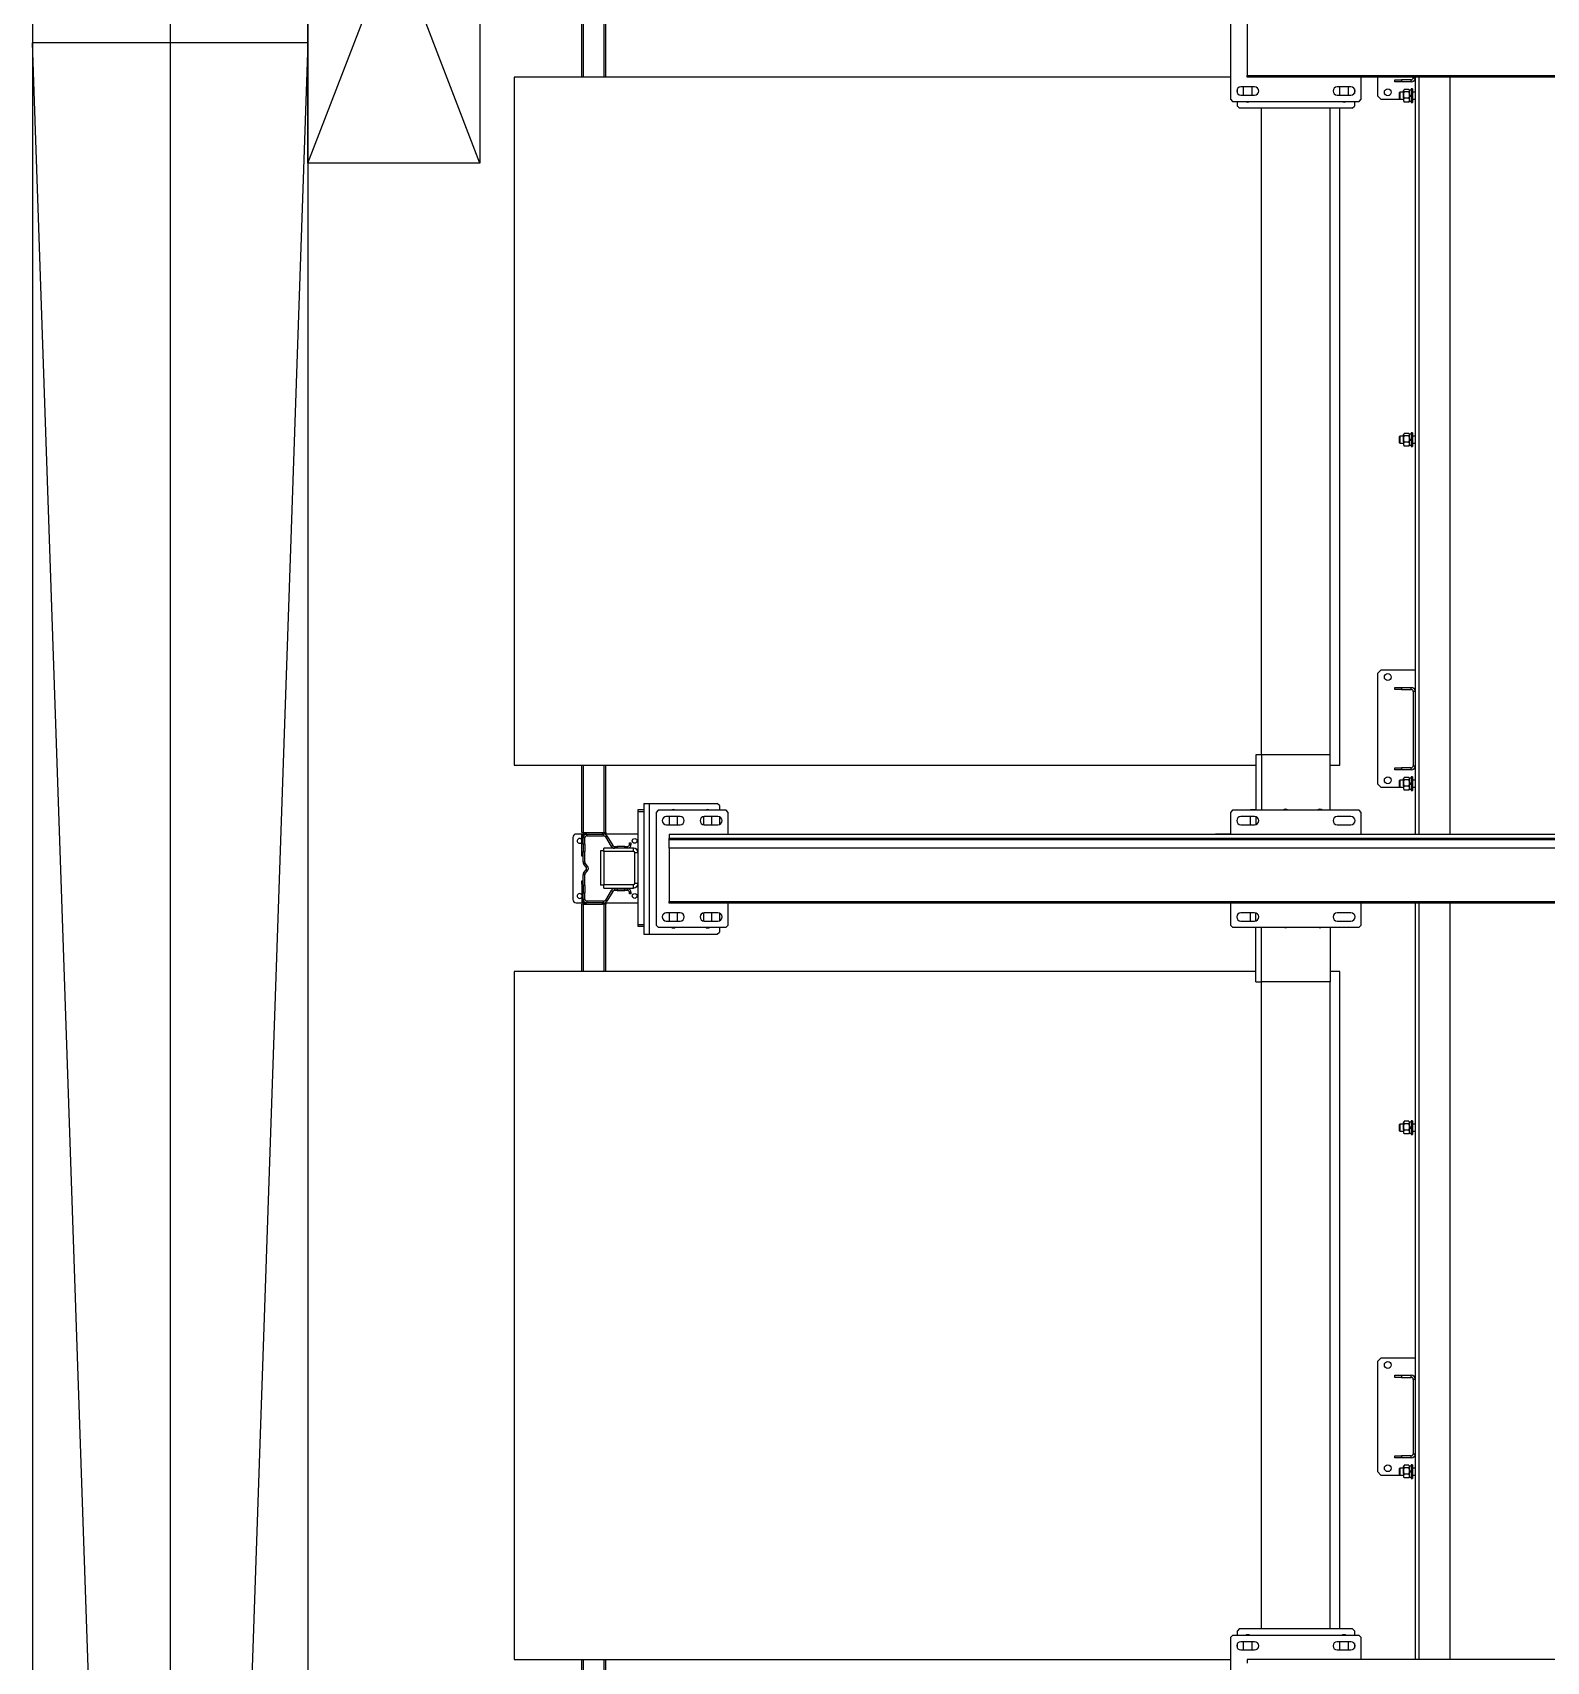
# Model space of a CAD drawing. Header units: millimetres. Extents: x 6622 to 532820, y 3370 to 359312.
# Drawn here: x 456750 to 458950, y 278537 to 280905 of the extents above; entities that cross this region are included whole.
import ezdxf

# ---------------------------------------------------------------- set-up
doc = ezdxf.new("R2010")
doc.units = ezdxf.units.MM

# ---------------------------------------------------------------- blocks, each defined once
blk = doc.blocks.new('A$C6F3A12F4')
at = {"color": 2, "linetype": 'Continuous', "lineweight": 25}
for p, q in [((34885.7, 3475), (34885.7, 225)), ((34891.1, 225), (34891.1, 3475)), ((34893.7, 3475), (34893.7, 225)), ((34905.7, 3475), (34905.7, 225)), ((34983.1, 225), (34983.1, 3475)), ((34985.7, 3475), (34985.7, 225)), ((33782.6, 1065), (33782.6, 2635)), ((33785.2, 2635), (33785.2, 1065)), ((36085.2, 2635), (36085.2, 1065)), ((33785.2, 1359.5), (34885.7, 1359.5)), ((34985.7, 1359.5), (36085.2, 1359.5)), ((33785.2, 1314.5), (34885.7, 1314.5)), ((33785.2, 1309.5), (33786, 1309.5)), ((33785.2, 1306.5), (33786, 1306.5)), ((33786, 1309.5), (34678, 1309.5)), ((33786, 1306.5), (33786, 1309.5)), ((33792, 1303.5), (33789, 1303.5)), ((33789, 1303.5), (33789, 1289.5)), ((33792, 1303.5), (33792, 1289.5)), ((33802, 1305.5), (33802, 1303.5)), ((33802, 1305.5), (33822, 1305.5)), ((33802, 1303.5), (33822, 1303.5)), ((33803.9, 1303.5), (33803.9, 1300.9)), ((33807, 1309.5), (33807, 1305.5)), ((33817, 1305.5), (33817, 1309.5)), ((33820, 1300.9), (33820, 1303.5)), ((33822, 1303.5), (33822, 1305.5)), ((34302, 1305.5), (34302, 1303.5)), ((34302, 1305.5), (34322, 1305.5)), ((34302, 1303.5), (34322, 1303.5)), ((34303.9, 1303.5), (34303.9, 1300.9)), ((34307, 1309.5), (34307, 1305.5)), ((34317, 1305.5), (34317, 1309.5)), ((34320, 1300.9), (34320, 1303.5)), ((34322, 1303.5), (34322, 1305.5)), ((34647, 1309.5), (34647, 1259.5)), ((34675, 1303.5), (34672, 1303.5)), ((34672, 1289.5), (34672, 1303.5)), ((34675, 1289.5), (34675, 1303.5)), ((34678, 1309.5), (34678, 1306.5)), ((34678, 1309.5), (34786, 1309.5)), ((34678, 1306.5), (34786, 1306.5)), ((34786, 1309.5), (34885.7, 1309.5)), ((34786, 1306.5), (34786, 1309.5)), ((34792, 1303.5), (34789, 1303.5)), ((34789, 1303.5), (34789, 1289.5)), ((34792, 1303.5), (34792, 1289.5)), ((34802, 1305.5), (34802, 1303.5)), ((34802, 1305.5), (34822, 1305.5)), ((34802, 1303.5), (34822, 1303.5)), ((34803.9, 1303.5), (34803.9, 1300.9)), ((34807, 1309.5), (34807, 1305.5)), ((34817, 1305.5), (34817, 1309.5)), ((34820, 1300.9), (34820, 1303.5)), ((34822, 1303.5), (34822, 1305.5)), ((34985.7, 1314.5), (36085.2, 1314.5)), ((34985.7, 1309.5), (35678, 1309.5)), ((35302, 1305.5), (35302, 1303.5)), ((35302, 1305.5), (35322, 1305.5)), ((35302, 1303.5), (35322, 1303.5)), ((35303.9, 1303.5), (35303.9, 1300.9)), ((35307, 1309.5), (35307, 1305.5)), ((35317, 1305.5), (35317, 1309.5)), ((35320, 1300.9), (35320, 1303.5)), ((35322, 1303.5), (35322, 1305.5)), ((35647, 1309.5), (35647, 1259.5)), ((35675, 1303.5), (35672, 1303.5)), ((35672, 1289.5), (35672, 1303.5)), ((35675, 1289.5), (35675, 1303.5)), ((35678, 1309.5), (35678, 1306.5)), ((35678, 1309.5), (35786, 1309.5)), ((35678, 1306.5), (35786, 1306.5)), ((35786, 1309.5), (36085.2, 1309.5)), ((35786, 1306.5), (35786, 1309.5)), ((35792, 1303.5), (35789, 1303.5)), ((35789, 1303.5), (35789, 1289.5)), ((35792, 1303.5), (35792, 1289.5)), ((35802, 1305.5), (35802, 1303.5)), ((35802, 1305.5), (35822, 1305.5)), ((35802, 1303.5), (35822, 1303.5)), ((35803.9, 1303.5), (35803.9, 1300.9)), ((35807, 1309.5), (35807, 1305.5)), ((35817, 1305.5), (35817, 1309.5)), ((35820, 1300.9), (35820, 1303.5)), ((35822, 1303.5), (35822, 1305.5)), ((33789, 1289.5), (33792, 1289.5)), ((33789, 1279.5), (33789, 1289.5)), ((33792, 1279.5), (33789, 1279.5)), ((33792, 1289.5), (33792, 1279.5)), ((33802.8, 1300), (33802.8, 1293.4)), ((33804.4, 1300.9), (33803.3, 1300.3)), ((33803.3, 1293.1), (33804.4, 1292.5)), ((33812, 1300.9), (33803.9, 1300.9)), ((33814.9, 1292.5), (33804.4, 1292.5)), ((33806.4, 1300), (33806.4, 1293.4)), ((33807, 1292.5), (33807, 1287)), ((33807, 1287), (33807.5, 1286.5)), ((33807, 1287), (33817, 1287)), ((33816.5, 1286.5), (33807.5, 1286.5)), ((33812, 1300.9), (33813.5, 1300.9)), ((33820, 1300.9), (33813.5, 1300.9)), ((33814.9, 1292.5), (33819.6, 1292.5)), ((33815.5, 1300), (33815.5, 1293.4)), ((33816.5, 1286.5), (33817, 1287)), ((33817, 1287), (33817, 1292.5)), ((33817, 1259.5), (33817, 1287)), ((33820.7, 1300.3), (33819.6, 1300.9)), ((33819.6, 1292.5), (33820.7, 1293.1)), ((33821.2, 1300), (33821.2, 1293.4)), ((34302.8, 1300), (34302.8, 1293.4)), ((34304.4, 1300.9), (34303.3, 1300.3)), ((34303.3, 1293.1), (34304.4, 1292.5)), ((34312, 1300.9), (34303.9, 1300.9)), ((34314.9, 1292.5), (34304.4, 1292.5)), ((34306.4, 1300), (34306.4, 1293.4)), ((34307, 1292.5), (34307, 1287)), ((34307, 1287), (34307.5, 1286.5)), ((34307, 1287), (34317, 1287)), ((34316.5, 1286.5), (34307.5, 1286.5)), ((34312, 1300.9), (34313.5, 1300.9)), ((34320, 1300.9), (34313.5, 1300.9)), ((34314.9, 1292.5), (34319.6, 1292.5)), ((34315.5, 1300), (34315.5, 1293.4)), ((34316.5, 1286.5), (34317, 1287)), ((34317, 1287), (34317, 1292.5)), ((34320.7, 1300.3), (34319.6, 1300.9)), ((34319.6, 1292.5), (34320.7, 1293.1)), ((34321.2, 1300), (34321.2, 1293.4)), ((34672, 1289.5), (34675, 1289.5)), ((34672, 1279.5), (34672, 1289.5)), ((34675, 1279.5), (34672, 1279.5)), ((34675, 1289.5), (34675, 1279.5)), ((34789, 1289.5), (34792, 1289.5)), ((34789, 1279.5), (34789, 1289.5)), ((34792, 1279.5), (34789, 1279.5)), ((34792, 1289.5), (34792, 1279.5)), ((34802.8, 1300), (34802.8, 1293.4)), ((34804.4, 1300.9), (34803.3, 1300.3)), ((34803.3, 1293.1), (34804.4, 1292.5)), ((34812, 1300.9), (34803.9, 1300.9)), ((34814.9, 1292.5), (34804.4, 1292.5)), ((34806.4, 1300), (34806.4, 1293.4)), ((34807, 1292.5), (34807, 1287)), ((34807, 1287), (34807.5, 1286.5)), ((34807, 1287), (34817, 1287)), ((34816.5, 1286.5), (34807.5, 1286.5)), ((34812, 1300.9), (34813.5, 1300.9)), ((34820, 1300.9), (34813.5, 1300.9)), ((34814.9, 1292.5), (34819.6, 1292.5)), ((34815.5, 1300), (34815.5, 1293.4)), ((34816.5, 1286.5), (34817, 1287)), ((34817, 1287), (34817, 1292.5)), ((34817, 1259.5), (34817, 1287)), ((34820.7, 1300.3), (34819.6, 1300.9)), ((34819.6, 1292.5), (34820.7, 1293.1)), ((34821.2, 1300), (34821.2, 1293.4)), ((35302.8, 1300), (35302.8, 1293.4)), ((35304.4, 1300.9), (35303.3, 1300.3)), ((35303.3, 1293.1), (35304.4, 1292.5)), ((35312, 1300.9), (35303.9, 1300.9)), ((35314.9, 1292.5), (35304.4, 1292.5)), ((35306.4, 1300), (35306.4, 1293.4)), ((35307, 1292.5), (35307, 1287)), ((35307, 1287), (35307.5, 1286.5)), ((35307, 1287), (35317, 1287)), ((35316.5, 1286.5), (35307.5, 1286.5)), ((35312, 1300.9), (35313.5, 1300.9)), ((35320, 1300.9), (35313.5, 1300.9)), ((35314.9, 1292.5), (35319.6, 1292.5)), ((35315.5, 1300), (35315.5, 1293.4)), ((35316.5, 1286.5), (35317, 1287)), ((35317, 1287), (35317, 1292.5)), ((35320.7, 1300.3), (35319.6, 1300.9)), ((35319.6, 1292.5), (35320.7, 1293.1)), ((35321.2, 1300), (35321.2, 1293.4)), ((35672, 1289.5), (35675, 1289.5)), ((35672, 1279.5), (35672, 1289.5)), ((35675, 1279.5), (35672, 1279.5)), ((35675, 1289.5), (35675, 1279.5)), ((35789, 1289.5), (35792, 1289.5)), ((35789, 1279.5), (35789, 1289.5)), ((35792, 1279.5), (35789, 1279.5)), ((35792, 1289.5), (35792, 1279.5)), ((35802.8, 1300), (35802.8, 1293.4)), ((35804.4, 1300.9), (35803.3, 1300.3)), ((35803.3, 1293.1), (35804.4, 1292.5)), ((35812, 1300.9), (35803.9, 1300.9)), ((35814.9, 1292.5), (35804.4, 1292.5)), ((35806.4, 1300), (35806.4, 1293.4)), ((35807, 1292.5), (35807, 1287)), ((35807, 1287), (35807.5, 1286.5)), ((35807, 1287), (35817, 1287)), ((35816.5, 1286.5), (35807.5, 1286.5)), ((35812, 1300.9), (35813.5, 1300.9)), ((35820, 1300.9), (35813.5, 1300.9)), ((35814.9, 1292.5), (35819.6, 1292.5)), ((35815.5, 1300), (35815.5, 1293.4)), ((35816.5, 1286.5), (35817, 1287)), ((35817, 1287), (35817, 1292.5)), ((35817, 1259.5), (35817, 1287)), ((35820.7, 1300.3), (35819.6, 1300.9)), ((35819.6, 1292.5), (35820.7, 1293.1)), ((35821.2, 1300), (35821.2, 1293.4)), ((33812, 1254.5), (33817, 1259.5)), ((34647, 1259.5), (34652, 1254.5)), ((34812, 1254.5), (34817, 1259.5)), ((35647, 1259.5), (35652, 1254.5)), ((35812, 1254.5), (35817, 1259.5)), ((33785.2, 1254.5), (33812, 1254.5)), ((34652, 1254.5), (34812, 1254.5)), ((35652, 1254.5), (35812, 1254.5)), ((33817.2, 1231), (33785.2, 1231)), ((33799.2, 1216), (33799.2, 1196)), ((33799.2, 1211.9), (33811.2, 1211.9)), ((33801.8, 1220.9), (33808.7, 1220.9)), ((33811.2, 1196), (33811.2, 1216)), ((33820.2, 1228), (33817.2, 1231)), ((33820.2, 1044), (33820.2, 1228)), ((33820.2, 1220.9), (33827.2, 1220.9)), ((33830.2, 1217.9), (33827.2, 1220.9)), ((33830.2, 1217.9), (33830.2, 1053.9)), ((34853.7, 1231), (34850.7, 1228)), ((34850.7, 1228), (34850.7, 1044)), ((34885.7, 1231), (34853.7, 1231)), ((34859.7, 1216), (34859.7, 1196)), ((34871.7, 1196), (34871.7, 1216)), ((35017.7, 1231), (34985.7, 1231)), ((34999.7, 1216), (34999.7, 1196)), ((35011.7, 1196), (35011.7, 1216)), ((35020.7, 1228), (35017.7, 1231)), ((35020.7, 1044), (35020.7, 1228)), ((36043.2, 1220.9), (36040.2, 1217.9)), ((36040.2, 1053.9), (36040.2, 1217.9)), ((36043.2, 1220.9), (36050.2, 1220.9)), ((36053.2, 1231), (36050.2, 1228)), ((36050.2, 1228), (36050.2, 1044)), ((36085.2, 1231), (36053.2, 1231)), ((36059.2, 1216), (36059.2, 1196)), ((36059.2, 1211.9), (36071.2, 1211.9)), ((36061.7, 1220.9), (36068.6, 1220.9)), ((36071.2, 1196), (36071.2, 1216)), ((33811.2, 1200), (33799.2, 1200)), ((33811.2, 1199.9), (33799.2, 1199.9)), ((34785.2, 1200), (33830.2, 1200)), ((34770.2, 1185.9), (33830.2, 1185.9)), ((34770.2, 1185.9), (34770.2, 1085.9)), ((34850.7, 1185.9), (34770.2, 1185.9)), ((34785.2, 1185.9), (34785.2, 1200)), ((35020.7, 1185.9), (35100.2, 1185.9)), ((35085.2, 1200), (35085.2, 1185.9)), ((36040.2, 1200), (35085.2, 1200)), ((35100.2, 1185.9), (35100.2, 1085.9)), ((36040.2, 1185.9), (35100.2, 1185.9)), ((36071.2, 1200), (36059.2, 1200)), ((36071.2, 1199.9), (36059.2, 1199.9)), ((33799.2, 1076), (33799.2, 1056)), ((33799.2, 1071.9), (33811.2, 1071.9)), ((33811.2, 1056), (33811.2, 1076)), ((34770.2, 1085.9), (33830.2, 1085.9)), ((34770.2, 1085.9), (34850.7, 1085.9)), ((34770.2, 1085.9), (34770.2, 1077.9)), ((34770.2, 1077.9), (34850.7, 1077.9)), ((34785.2, 0), (34785.2, 1077.9)), ((34849.7, 1069.9), (34849.7, 1077.9)), ((34850.7, 1069.9), (34849.7, 1069.9)), ((34859.7, 1076), (34859.7, 1056)), ((34871.7, 1069.9), (34859.7, 1069.9)), ((34860, 1077.9), (34871.4, 1077.9)), ((34871.7, 1056), (34871.7, 1076)), ((34999.7, 1076), (34999.7, 1056)), ((35011.7, 1069.9), (34999.7, 1069.9)), ((35011.4, 1077.9), (35000, 1077.9)), ((35011.7, 1056), (35011.7, 1076)), ((35100.2, 1085.9), (35020.7, 1085.9)), ((35100.2, 1077.9), (35020.7, 1077.9)), ((35085.2, 1077.9), (35085.2, 0)), ((35100.2, 1077.9), (35100.2, 1085.9)), ((36040.2, 1085.9), (35100.2, 1085.9)), ((36059.2, 1076), (36059.2, 1056)), ((36059.2, 1071.9), (36071.2, 1071.9)), ((36071.2, 1056), (36071.2, 1076)), ((33705.2, 1065), (33782.6, 1065)), ((33785.2, 1065), (33782.6, 1065)), ((33811.2, 1059.9), (33799.2, 1059.9)), ((33808.4, 1050.9), (33802, 1050.9)), ((33817.2, 1041), (33820.2, 1044)), ((33827.2, 1050.9), (33820.2, 1050.9)), ((33827.2, 1050.9), (33830.2, 1053.9)), ((34850.7, 1044), (34853.7, 1041)), ((35017.7, 1041), (35020.7, 1044)), ((36040.2, 1053.9), (36043.2, 1050.9)), ((36050.2, 1050.9), (36043.2, 1050.9)), ((36050.2, 1044), (36053.2, 1041)), ((36071.2, 1059.9), (36059.2, 1059.9)), ((36068.4, 1050.9), (36062, 1050.9)), ((36085.2, 1065), (36090.6, 1065)), ((33653.2, 1041), (33817.2, 1041)), ((33785.2, 1041), (33785.2, 0)), ((34853.7, 1041), (34885.7, 1041)), ((34885.2, 1041), (34885.2, 1020)), ((34985.7, 1041), (35017.7, 1041)), ((36053.2, 1041), (36217.2, 1041)), ((36085.2, 0), (36085.2, 1041)), ((34853.7, 311), (34850.7, 308)), ((34850.7, 308), (34850.7, 209)), ((34885.7, 311), (34853.7, 311)), ((35017.7, 311), (34985.7, 311)), ((35020.7, 308), (35017.7, 311)), ((35020.7, 209), (35020.7, 308)), ((34843.7, 298.1), (34840.7, 295.1)), ((34840.7, 196.1), (34840.7, 295.1)), ((34843.7, 298.1), (34850.7, 298.1)), ((34859.7, 296), (34859.7, 276)), ((34871.7, 287.1), (34859.7, 287.1)), ((34860.1, 298.1), (34871.3, 298.1)), ((34871.7, 276), (34871.7, 296)), ((34999.7, 296), (34999.7, 276)), ((35011.7, 287.1), (34999.7, 287.1)), ((35000.1, 298.1), (35011.3, 298.1)), ((35011.7, 276), (35011.7, 296)), ((35020.7, 298.1), (35027.7, 298.1)), ((35030.7, 295.1), (35027.7, 298.1)), ((35030.7, 196.1), (35030.7, 295.1)), ((34859.8, 275.1), (34871.6, 275.1)), ((34999.8, 275.1), (35011.6, 275.1)), ((34859.7, 241), (34859.7, 221)), ((34871.7, 237.1), (34859.7, 237.1)), ((34871.7, 221), (34871.7, 241)), ((34999.7, 241), (34999.7, 221)), ((35011.7, 237.1), (34999.7, 237.1)), ((35011.7, 221), (35011.7, 241)), ((34859.7, 225.1), (34871.7, 225.1)), ((34885.7, 225), (34891.1, 225)), ((34893.7, 225), (34891.1, 225)), ((34905.7, 225), (34893.7, 225)), ((34905.7, 225), (34983.1, 225)), ((34985.7, 225), (34983.1, 225)), ((34999.7, 225.1), (35011.7, 225.1)), ((34840.7, 188.1), (34840.7, 196.1)), ((34840.7, 196.1), (35030.7, 196.1)), ((34850.7, 209), (34853.7, 206)), ((34853.7, 206), (35017.7, 206)), ((35017.7, 206), (35020.7, 209)), ((35030.7, 188.1), (35030.7, 196.1)), ((34840.7, 188.1), (35030.7, 188.1)), ((34849.7, 180.1), (34849.7, 188.1)), ((34852.7, 180.1), (34849.7, 180.1)), ((34852.7, 188.1), (34852.7, 180.1)), ((35016.7, 180.1), (34852.7, 180.1)), ((34885.2, 180), (34885.2, 133)), ((34900.2, 170), (34898.2, 170)), ((34898.2, 167.5), (34898.2, 170)), ((34900.2, 167.5), (34898.2, 167.5)), ((34900.2, 167.5), (34900.2, 170)), ((34910.7, 173.1), (34905.7, 173.1)), ((34905.7, 173.1), (34905.7, 130.1)), ((34910.7, 173.1), (34910.7, 130.1)), ((34912.7, 180.1), (34912.7, 175.1)), ((34956.7, 175.1), (34912.7, 175.1)), ((34956.7, 175.1), (34956.7, 180.1)), ((34958.7, 130.1), (34958.7, 173.1)), ((34963.7, 173.1), (34958.7, 173.1)), ((34963.7, 130.1), (34963.7, 173.1)), ((34970.2, 170), (34970.2, 167.5)), ((34972.2, 170), (34970.2, 170)), ((34972.2, 167.5), (34970.2, 167.5)), ((34972.2, 170), (34972.2, 167.5)), ((34985.2, 133), (34985.2, 180)), ((35016.7, 180.1), (35016.7, 188.1)), ((35019.7, 180.1), (35016.7, 180.1)), ((35019.7, 188.1), (35019.7, 180.1)), ((34887.8, 134.6), (34901.8, 143.1)), ((34903.1, 141), (34901.8, 143.1)), ((34905.7, 164.5), (34903.2, 164.5)), ((34903.2, 160.5), (34903.2, 164.5)), ((34905.7, 160.5), (34903.2, 160.5)), ((34903.2, 160.5), (34903.2, 149.7)), ((34903.2, 145.7), (34903.2, 149.7)), ((34903.2, 149.7), (34905.7, 149.7)), ((34903.2, 145.7), (34905.7, 145.7)), ((34967.2, 164.5), (34964.7, 164.5)), ((34964.7, 164.5), (34964.7, 160.5)), ((34964.7, 149.7), (34964.7, 160.5)), ((34967.2, 160.5), (34964.7, 160.5)), ((34964.7, 149.7), (34967.2, 149.7)), ((34964.7, 149.7), (34964.7, 145.7)), ((34964.7, 145.7), (34967.2, 145.7)), ((34967.2, 164.5), (34967.2, 160.5)), ((34967.2, 149.7), (34967.2, 160.5)), ((34967.2, 149.7), (34967.2, 145.7)), ((34968.6, 143.1), (34967.3, 141)), ((34968.6, 143.1), (34982.6, 134.6)), ((33785.2, 133), (33685.2, 133)), ((33785.2, 130.5), (33685.2, 130.5)), ((34883.2, 133), (34785.2, 133)), ((34883.2, 130.5), (34785.2, 130.5)), ((34883.2, 133), (34885.2, 133)), ((34883.2, 128), (34883.2, 133)), ((34883.2, 101), (34883.2, 128)), ((34885.2, 128), (34883.2, 128)), ((34885.2, 133), (34885.2, 129.9)), ((34887.7, 129.9), (34885.2, 129.9)), ((34885.2, 105.5), (34885.2, 129.9)), ((34887.7, 105.5), (34887.7, 129.9)), ((34887.8, 134.6), (34889.1, 132.5)), ((34889.1, 132.5), (34903.1, 141)), ((34910.7, 130.1), (34905.7, 130.1)), ((34909.7, 130.1), (34909.7, 125.1)), ((34909.7, 130.1), (34959.7, 130.1)), ((34909.7, 125.1), (34959.7, 125.1)), ((34963.7, 130.1), (34958.7, 130.1)), ((34959.7, 130.1), (34959.7, 125.1)), ((34967.3, 141), (34981.3, 132.5)), ((34981.3, 132.5), (34982.6, 134.6)), ((34982.7, 129.9), (34982.7, 105.5)), ((34985.2, 129.9), (34982.7, 129.9)), ((34985.2, 133), (34987.2, 133)), ((34985.2, 129.9), (34985.2, 133)), ((34985.2, 129.9), (34985.2, 105.5)), ((34987.2, 128), (34985.2, 128)), ((34987.2, 133), (34987.2, 128)), ((35085.2, 133), (34987.2, 133)), ((35085.2, 130.5), (34987.2, 130.5)), ((34987.2, 101), (34987.2, 128)), ((36185.2, 133), (36085.2, 133)), ((36185.2, 130.5), (36085.2, 130.5)), ((33785.2, 100.5), (33685.2, 100.5)), ((33785.2, 98), (33685.2, 98)), ((34883.2, 100.5), (34785.2, 100.5)), ((34883.2, 98), (34785.2, 98)), ((34883.2, 101), (34885.2, 101)), ((34883.2, 101), (34883.2, 100.5)), ((34883.2, 100.5), (34883.2, 98)), ((34885.2, 101), (34885.2, 105.5)), ((34885.2, 105.5), (34887.7, 105.5)), ((34885.2, 98.2), (34885.2, 90)), ((34886.2, 100), (34886.2, 98)), ((34890.7, 100), (34886.2, 100)), ((34912.2, 98), (34886.2, 98)), ((34890.7, 102.5), (34890.7, 100)), ((34899.8, 102.5), (34890.7, 102.5)), ((34899.8, 100), (34890.7, 100)), ((34899.8, 102.5), (34899.8, 100)), ((34899.8, 102.5), (34910.6, 102.5)), ((34899.8, 100), (34910.6, 100)), ((34910.6, 100), (34910.6, 102.5)), ((34925.8, 102.5), (34910.6, 102.5)), ((34925.8, 100), (34910.6, 100)), ((34912.2, 98), (34912.2, 100)), ((34917.2, 98), (34912.2, 98)), ((34917.2, 100), (34917.2, 98)), ((34925.8, 100), (34925.8, 102.5)), ((34931.8, 106.5), (34927.6, 103.2)), ((34927.6, 103.2), (34929.2, 101.2)), ((34933.3, 104.5), (34929.2, 101.2)), ((34933.3, 104.5), (34931.8, 106.5)), ((34938.6, 106.5), (34937.1, 104.5)), ((34941.2, 101.2), (34937.1, 104.5)), ((34942.8, 103.2), (34938.6, 106.5)), ((34941.2, 101.2), (34942.8, 103.2)), ((34944.6, 102.5), (34944.6, 100)), ((34959.8, 102.5), (34944.6, 102.5)), ((34959.8, 100), (34944.6, 100)), ((34953.2, 98), (34953.2, 100)), ((34958.2, 98), (34953.2, 98)), ((34958.2, 100), (34958.2, 98)), ((34958.2, 98), (34984.2, 98)), ((34959.8, 102.5), (34959.8, 100)), ((34959.8, 102.5), (34970.6, 102.5)), ((34959.8, 100), (34970.6, 100)), ((34979.7, 102.5), (34970.6, 102.5)), ((34970.6, 100), (34970.6, 102.5)), ((34979.7, 100), (34970.6, 100)), ((34979.7, 100), (34979.7, 102.5)), ((34979.7, 100), (34984.2, 100)), ((34982.7, 105.5), (34985.2, 105.5)), ((34984.2, 98), (34984.2, 100)), ((34985.2, 101), (34985.2, 105.5)), ((34985.2, 101), (34987.2, 101)), ((34985.2, 90), (34985.2, 98.2)), ((34987.2, 101), (34987.2, 100.5)), ((34987.2, 100.5), (34987.2, 98)), ((35085.2, 100.5), (34987.2, 100.5)), ((35085.2, 98), (34987.2, 98)), ((36185.2, 100.5), (36085.2, 100.5)), ((36185.2, 98), (36085.2, 98)), ((34890.2, 85), (34980.2, 85)), ((33785.2, 0), (34785.2, 0)), ((35085.2, 0), (36085.2, 0))]:
    blk.add_line(p, q, dxfattribs=at)
at = {"color": 2, "linetype": 'Continuous', "lineweight": 25, "flags": 128}
for points in [[(33812, 1300.9), (33811.5, 1301.8), (33811, 1302.6), (33810.5, 1303.5)], [(33812, 1303.5), (33812.5, 1302.6), (33813, 1301.8), (33813.5, 1300.9)], [(34312, 1300.9), (34311.5, 1301.8), (34311, 1302.6), (34310.5, 1303.5)], [(34312, 1303.5), (34312.5, 1302.6), (34313, 1301.8), (34313.5, 1300.9)], [(34812, 1300.9), (34811.5, 1301.8), (34811, 1302.6), (34810.5, 1303.5)], [(34812, 1303.5), (34812.5, 1302.6), (34813, 1301.8), (34813.5, 1300.9)], [(35312, 1300.9), (35311.5, 1301.8), (35311, 1302.6), (35310.5, 1303.5)], [(35312, 1303.5), (35312.5, 1302.6), (35313, 1301.8), (35313.5, 1300.9)], [(35812, 1300.9), (35811.5, 1301.8), (35811, 1302.6), (35810.5, 1303.5)], [(35812, 1303.5), (35812.5, 1302.6), (35813, 1301.8), (35813.5, 1300.9)]]:
    blk.add_lwpolyline(points, dxfattribs=at)
at = {"color": 2, "linetype": 'Continuous', "lineweight": 25}
for centre, radius in [((33807, 1269.5), 5), ((34657, 1269.5), 5), ((34807, 1269.5), 5), ((35657, 1269.5), 5), ((35807, 1269.5), 5), ((34895.2, 175), 3.5), ((34975.2, 175), 3.5)]:
    blk.add_circle(centre, radius, dxfattribs=at)
for centre, radius, start, end in [((33786, 1303.5), 6, 0, 90), ((33786, 1303.5), 3, 0, 90), ((34678, 1303.5), 6, 90, 180), ((34678, 1303.5), 3, 90, 180), ((34786, 1303.5), 6, 0, 90), ((34786, 1303.5), 3, 0, 90), ((35678, 1303.5), 6, 90, 180), ((35678, 1303.5), 3, 90, 180), ((35786, 1303.5), 6, 0, 90), ((35786, 1303.5), 3, 0, 90), ((33805.2, 1216), 6, 0, 180), ((33815.2, 1205.9), 6, 326.4427, 33.5573), ((34865.7, 1216), 6, 0, 180), ((35005.7, 1216), 6, 0, 180), ((36055.2, 1205.9), 6, 146.4427, 213.5573), ((36065.2, 1216), 6, 0, 180), ((33805.2, 1196), 6, 180, 0), ((34865.7, 1196), 6, 180, 0), ((35005.7, 1196), 6, 180, 0), ((36065.2, 1196), 6, 180, 0), ((34855.2, 1170.9), 6, 138.5904, 221.4096), ((35015.2, 1170.9), 6, 336.4435, 23.5565), ((34855.2, 1120.9), 6, 138.5904, 221.4096), ((35015.2, 1120.9), 6, 336.4435, 23.5565), ((33805.2, 1076), 6, 0, 180), ((33815.2, 1065.9), 6, 326.4427, 33.5573), ((34865.7, 1076), 6, 0, 180), ((35005.7, 1076), 6, 0, 180), ((36055.2, 1065.9), 6, 146.4427, 213.5573), ((36065.2, 1076), 6, 0, 180), ((33805.2, 1056), 6, 180, 0), ((34865.7, 1056), 6, 180, 0), ((35005.7, 1056), 6, 180, 0), ((36065.2, 1056), 6, 180, 0), ((34890.2, 1020), 5, 180, 205.8419), ((34855.7, 281.1), 6, 146.4427, 213.5573), ((34865.7, 296), 6, 0, 180), ((35005.7, 296), 6, 0, 180), ((35015.7, 281.1), 6, 326.4427, 33.5573), ((34865.7, 276), 6, 180, 0), ((35005.7, 276), 6, 180, 0), ((34865.7, 241), 6, 0, 180), ((35005.7, 241), 6, 0, 180), ((34855.7, 231.1), 6, 146.4427, 213.5573), ((34865.7, 221), 6, 180, 0), ((35005.7, 221), 6, 180, 0), ((35015.7, 231.1), 6, 326.4427, 33.5573), ((34900.2, 164.5), 5.5, 0, 90), ((34900.2, 164.5), 3, 0, 90), ((34912.7, 173.1), 7, 90, 180), ((34912.7, 173.1), 2, 90, 180), ((34956.7, 173.1), 7, 0, 90), ((34956.7, 173.1), 2, 0, 90), ((34970.2, 164.5), 5.5, 90, 180), ((34970.2, 164.5), 3, 90, 180), ((34900.2, 145.7), 3, 301.4296, 0), ((34900.2, 145.7), 5.5, 301.4296, 0), ((34970.2, 145.7), 5.5, 180, 238.5704), ((34970.2, 145.7), 3, 180, 238.5704), ((34890.7, 129.9), 5.5, 121.4296, 180), ((34890.7, 129.9), 3, 121.4296, 180), ((34979.7, 129.9), 3, 0, 58.5704), ((34979.7, 129.9), 5.5, 0, 58.5704), ((34886.2, 101), 3, 180, 270), ((34890.7, 105.5), 5.5, 180, 270), ((34886.2, 101), 1, 180, 270), ((34890.7, 105.5), 3, 180, 270), ((34895.2, 95), 3.5, 121.0027, 0), ((34895.2, 95), 3.5, 0, 58.9973), ((34925.8, 105.5), 3, 270, 308.6598), ((34925.8, 105.5), 5.5, 270, 308.6598), ((34935.2, 102.2), 5.5, 51.3402, 128.6598), ((34935.2, 102.2), 3, 51.3402, 128.6598), ((34944.6, 105.5), 5.5, 231.3402, 270), ((34944.6, 105.5), 3, 231.3402, 270), ((34975.2, 95), 3.5, 121.0027, 0), ((34975.2, 95), 3.5, 0, 58.9973), ((34979.7, 105.5), 3, 270, 0), ((34979.7, 105.5), 5.5, 270, 0), ((34984.2, 101), 3, 270, 0), ((34984.2, 101), 1, 270, 0), ((34890.2, 90), 5, 180, 270), ((34980.2, 90), 5, 270, 0)]:
    blk.add_arc(centre, radius, start, end, dxfattribs=at)
for points, knots in [([(33802.8, 1300), (33803.3, 1300.2), (33804, 1300.7), (33805, 1300.7), (33805.8, 1300.4), (33806.2, 1300.1), (33806.4, 1300)], [0, 0, 0, 0, 0.363637, 0.612716, 0.868745, 1, 1, 1, 1]), ([(33806.4, 1293.4), (33806.2, 1293.3), (33805.8, 1293), (33805, 1292.7), (33804, 1292.7), (33803.3, 1293.2), (33802.8, 1293.4)], [0, 0, 0, 0, 0.131254, 0.380876, 0.636362, 1, 1, 1, 1]), ([(33806.4, 1300), (33807.2, 1300.2), (33808.8, 1300.6), (33811.2, 1300.7), (33813.4, 1300.5), (33814.8, 1300.2), (33815.5, 1300)], [0, 0, 0, 0, 0.264772, 0.53481, 0.76552, 1, 1, 1, 1]), ([(33815.5, 1293.4), (33814.7, 1293.2), (33813.1, 1292.8), (33810.7, 1292.7), (33808.5, 1292.9), (33807.1, 1293.2), (33806.4, 1293.4)], [0, 0, 0, 0, 0.264376, 0.534814, 0.765523, 1, 1, 1, 1]), ([(33815.5, 1300), (33816, 1300.2), (33817, 1300.6), (33818.5, 1300.7), (33819.9, 1300.5), (33820.7, 1300.2), (33821.2, 1300)], [0, 0, 0, 0, 0.264708, 0.535074, 0.765396, 1, 1, 1, 1]), ([(33821.2, 1293.4), (33820.7, 1293.2), (33819.7, 1292.8), (33818.2, 1292.7), (33816.8, 1292.9), (33816, 1293.2), (33815.5, 1293.4)], [0, 0, 0, 0, 0.2644652, 0.5348322, 0.7651538, 1, 1, 1, 1]), ([(33821.2, 1300), (33821, 1300.1), (33820.8, 1300.2), (33820.7, 1300.3), (33820.7, 1300.3)], [0, 0, 0, 0, 0.90876, 1, 1, 1, 1]), ([(33820.7, 1293.1), (33820.7, 1293.1), (33820.8, 1293.2), (33821, 1293.3), (33821.2, 1293.4)], [0, 0, 0, 0, 0.091198, 1, 1, 1, 1]), ([(34302.8, 1300), (34303.3, 1300.2), (34304, 1300.7), (34305, 1300.7), (34305.8, 1300.4), (34306.2, 1300.1), (34306.4, 1300)], [0, 0, 0, 0, 0.363637, 0.612716, 0.868745, 1, 1, 1, 1]), ([(34306.4, 1293.4), (34306.2, 1293.3), (34305.8, 1293), (34305, 1292.7), (34304, 1292.7), (34303.3, 1293.2), (34302.8, 1293.4)], [0, 0, 0, 0, 0.131254, 0.380876, 0.636362, 1, 1, 1, 1]), ([(34306.4, 1300), (34307.2, 1300.2), (34308.8, 1300.6), (34311.2, 1300.7), (34313.4, 1300.5), (34314.8, 1300.2), (34315.5, 1300)], [0, 0, 0, 0, 0.264772, 0.53481, 0.76552, 1, 1, 1, 1]), ([(34315.5, 1293.4), (34314.7, 1293.2), (34313.1, 1292.8), (34310.7, 1292.7), (34308.5, 1292.9), (34307.1, 1293.2), (34306.4, 1293.4)], [0, 0, 0, 0, 0.264376, 0.534814, 0.765523, 1, 1, 1, 1]), ([(34315.5, 1300), (34316, 1300.2), (34317, 1300.6), (34318.5, 1300.7), (34319.9, 1300.5), (34320.7, 1300.2), (34321.2, 1300)], [0, 0, 0, 0, 0.264708, 0.535074, 0.765396, 1, 1, 1, 1]), ([(34321.2, 1293.4), (34320.7, 1293.2), (34319.7, 1292.8), (34318.2, 1292.7), (34316.8, 1292.9), (34316, 1293.2), (34315.5, 1293.4)], [0, 0, 0, 0, 0.2644652, 0.5348322, 0.7651538, 1, 1, 1, 1]), ([(34321.2, 1300), (34321, 1300.1), (34320.8, 1300.2), (34320.7, 1300.3), (34320.7, 1300.3)], [0, 0, 0, 0, 0.90876, 1, 1, 1, 1]), ([(34320.7, 1293.1), (34320.7, 1293.1), (34320.8, 1293.2), (34321, 1293.3), (34321.2, 1293.4)], [0, 0, 0, 0, 0.091198, 1, 1, 1, 1]), ([(34802.8, 1300), (34803.3, 1300.2), (34804, 1300.7), (34805, 1300.7), (34805.8, 1300.4), (34806.2, 1300.1), (34806.4, 1300)], [0, 0, 0, 0, 0.363637, 0.612716, 0.868745, 1, 1, 1, 1]), ([(34806.4, 1293.4), (34806.2, 1293.3), (34805.8, 1293), (34805, 1292.7), (34804, 1292.7), (34803.3, 1293.2), (34802.8, 1293.4)], [0, 0, 0, 0, 0.131254, 0.380876, 0.636362, 1, 1, 1, 1]), ([(34806.4, 1300), (34807.2, 1300.2), (34808.8, 1300.6), (34811.2, 1300.7), (34813.4, 1300.5), (34814.8, 1300.2), (34815.5, 1300)], [0, 0, 0, 0, 0.264772, 0.53481, 0.76552, 1, 1, 1, 1]), ([(34815.5, 1293.4), (34814.7, 1293.2), (34813.1, 1292.8), (34810.7, 1292.7), (34808.5, 1292.9), (34807.1, 1293.2), (34806.4, 1293.4)], [0, 0, 0, 0, 0.264376, 0.534814, 0.765523, 1, 1, 1, 1]), ([(34815.5, 1300), (34816, 1300.2), (34817, 1300.6), (34818.5, 1300.7), (34819.9, 1300.5), (34820.7, 1300.2), (34821.2, 1300)], [0, 0, 0, 0, 0.264708, 0.535074, 0.765396, 1, 1, 1, 1]), ([(34821.2, 1293.4), (34820.7, 1293.2), (34819.7, 1292.8), (34818.2, 1292.7), (34816.8, 1292.9), (34816, 1293.2), (34815.5, 1293.4)], [0, 0, 0, 0, 0.2644652, 0.5348322, 0.7651538, 1, 1, 1, 1]), ([(34821.2, 1300), (34821, 1300.1), (34820.8, 1300.2), (34820.7, 1300.3), (34820.7, 1300.3)], [0, 0, 0, 0, 0.90876, 1, 1, 1, 1]), ([(34820.7, 1293.1), (34820.7, 1293.1), (34820.8, 1293.2), (34821, 1293.3), (34821.2, 1293.4)], [0, 0, 0, 0, 0.091198, 1, 1, 1, 1]), ([(35302.8, 1300), (35303.3, 1300.2), (35304, 1300.7), (35305, 1300.7), (35305.8, 1300.4), (35306.2, 1300.1), (35306.4, 1300)], [0, 0, 0, 0, 0.363637, 0.612716, 0.868745, 1, 1, 1, 1]), ([(35306.4, 1293.4), (35306.2, 1293.3), (35305.8, 1293), (35305, 1292.7), (35304, 1292.7), (35303.3, 1293.2), (35302.8, 1293.4)], [0, 0, 0, 0, 0.131254, 0.380876, 0.636362, 1, 1, 1, 1]), ([(35306.4, 1300), (35307.2, 1300.2), (35308.8, 1300.6), (35311.2, 1300.7), (35313.4, 1300.5), (35314.8, 1300.2), (35315.5, 1300)], [0, 0, 0, 0, 0.264772, 0.53481, 0.76552, 1, 1, 1, 1]), ([(35315.5, 1293.4), (35314.7, 1293.2), (35313.1, 1292.8), (35310.7, 1292.7), (35308.5, 1292.9), (35307.1, 1293.2), (35306.4, 1293.4)], [0, 0, 0, 0, 0.264376, 0.534814, 0.765523, 1, 1, 1, 1]), ([(35315.5, 1300), (35316, 1300.2), (35317, 1300.6), (35318.5, 1300.7), (35319.9, 1300.5), (35320.7, 1300.2), (35321.2, 1300)], [0, 0, 0, 0, 0.264708, 0.535074, 0.765396, 1, 1, 1, 1]), ([(35321.2, 1293.4), (35320.7, 1293.2), (35319.7, 1292.8), (35318.2, 1292.7), (35316.8, 1292.9), (35316, 1293.2), (35315.5, 1293.4)], [0, 0, 0, 0, 0.2644652, 0.5348322, 0.7651538, 1, 1, 1, 1]), ([(35321.2, 1300), (35321, 1300.1), (35320.8, 1300.2), (35320.7, 1300.3), (35320.7, 1300.3)], [0, 0, 0, 0, 0.90876, 1, 1, 1, 1]), ([(35320.7, 1293.1), (35320.7, 1293.1), (35320.8, 1293.2), (35321, 1293.3), (35321.2, 1293.4)], [0, 0, 0, 0, 0.091198, 1, 1, 1, 1]), ([(35802.8, 1300), (35803.3, 1300.2), (35804, 1300.7), (35805, 1300.7), (35805.8, 1300.4), (35806.2, 1300.1), (35806.4, 1300)], [0, 0, 0, 0, 0.363637, 0.612716, 0.868745, 1, 1, 1, 1]), ([(35806.4, 1293.4), (35806.2, 1293.3), (35805.8, 1293), (35805, 1292.7), (35804, 1292.7), (35803.3, 1293.2), (35802.8, 1293.4)], [0, 0, 0, 0, 0.131254, 0.380876, 0.636362, 1, 1, 1, 1]), ([(35806.4, 1300), (35807.2, 1300.2), (35808.8, 1300.6), (35811.2, 1300.7), (35813.4, 1300.5), (35814.8, 1300.2), (35815.5, 1300)], [0, 0, 0, 0, 0.264772, 0.53481, 0.76552, 1, 1, 1, 1]), ([(35815.5, 1293.4), (35814.7, 1293.2), (35813.1, 1292.8), (35810.7, 1292.7), (35808.5, 1292.9), (35807.1, 1293.2), (35806.4, 1293.4)], [0, 0, 0, 0, 0.264376, 0.534814, 0.765523, 1, 1, 1, 1]), ([(35815.5, 1300), (35816, 1300.2), (35817, 1300.6), (35818.5, 1300.7), (35819.9, 1300.5), (35820.7, 1300.2), (35821.2, 1300)], [0, 0, 0, 0, 0.264708, 0.535074, 0.765396, 1, 1, 1, 1]), ([(35821.2, 1293.4), (35820.7, 1293.2), (35819.7, 1292.8), (35818.2, 1292.7), (35816.8, 1292.9), (35816, 1293.2), (35815.5, 1293.4)], [0, 0, 0, 0, 0.2644652, 0.5348322, 0.7651538, 1, 1, 1, 1]), ([(35821.2, 1300), (35821, 1300.1), (35820.8, 1300.2), (35820.7, 1300.3), (35820.7, 1300.3)], [0, 0, 0, 0, 0.90876, 1, 1, 1, 1]), ([(35820.7, 1293.1), (35820.7, 1293.1), (35820.8, 1293.2), (35821, 1293.3), (35821.2, 1293.4)], [0, 0, 0, 0, 0.091198, 1, 1, 1, 1])]:
    blk.add_open_spline(points, degree=3, knots=knots, dxfattribs=at)

msp = doc.modelspace()

# ---------------------------------------------------------------- linework, layer by layer
at = {"color": 4}
for p, q in [((456750, 329040), (456750, 259040)), ((456950, 329040), (456950, 259040)), ((457150, 329040), (457150, 259040)), ((457150, 280890), (456750, 280890)), ((457150, 269190), (456750, 280890)), ((457150, 280890), (456750, 269190))]:
    msp.add_line(p, q, dxfattribs=at)
at = {"color": 0}
for p, q in [((457400, 280715), (457150, 281365)), ((457150, 280715), (457400, 281365))]:
    msp.add_line(p, q, dxfattribs=at)
msp.add_lwpolyline([(457150, 281365), (457400, 281365), (457400, 280715), (457150, 280715)], close=True, dxfattribs=at)

# ---------------------------------------------------------------- block references
at = {"color": 0, "rotation": 270}
msp.add_blockref('A$C6F3A12F4', (457450, 314625.198), dxfattribs=at)

doc.saveas('drawing.dxf')
